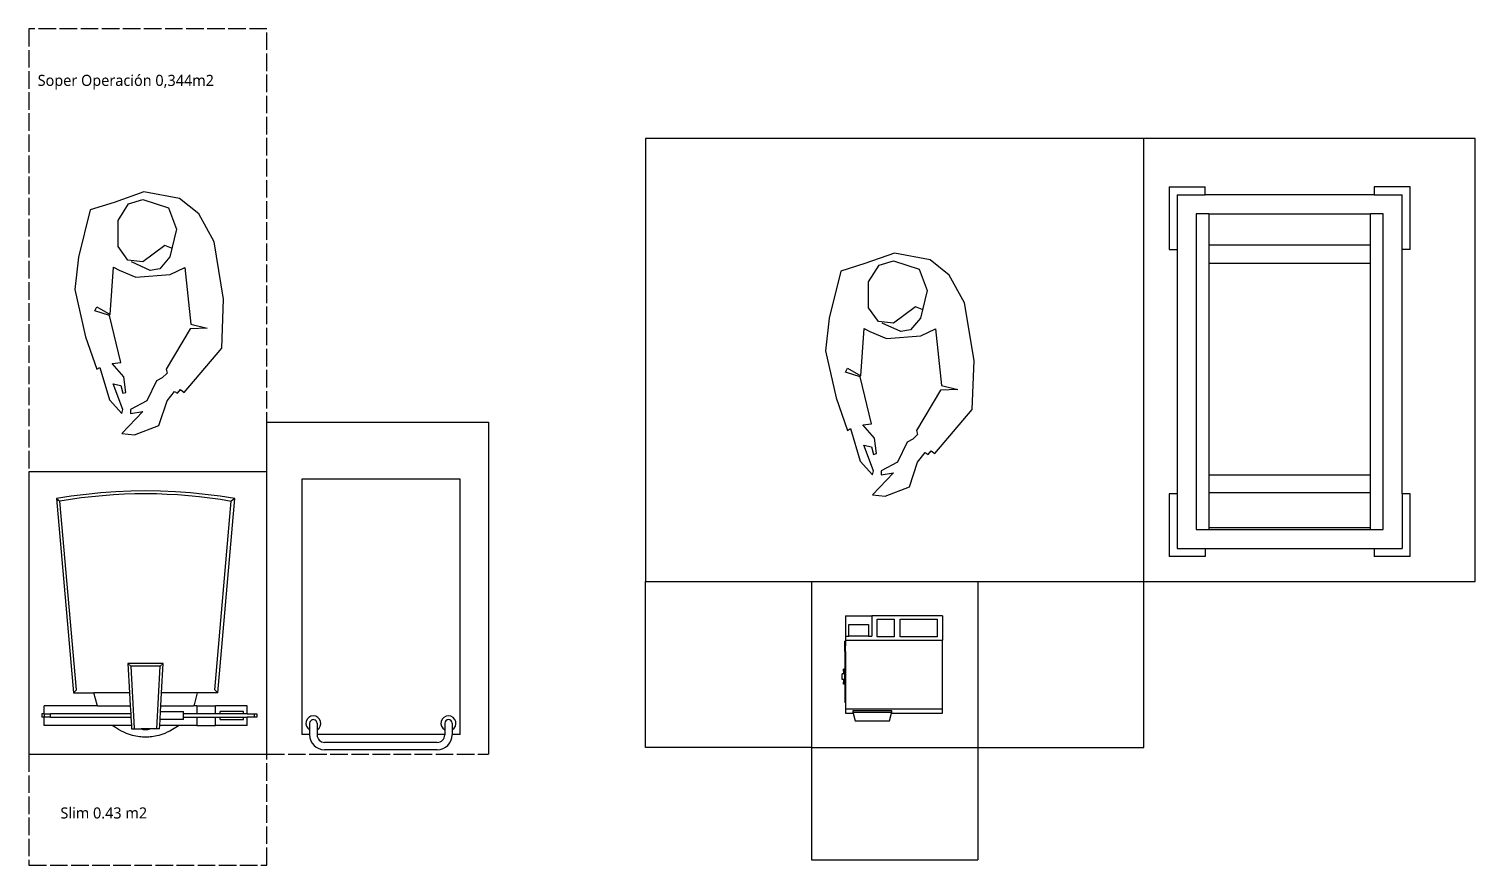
# Model space of a CAD drawing. Header units: millimetres. Extents: x 1816 to 16924, y 4087 to 23051.
# Drawn here: x 12991 to 15604, y 4087 to 5597 of the extents above; entities that cross this region are included whole.
import ezdxf

# ---------------------------------------------------------------- set-up
doc = ezdxf.new("R2010")
doc.units = ezdxf.units.MM
doc.header["$LTSCALE"] = 50
doc.linetypes.add('DASHED2', pattern=[0.762, 0.635, -0.127])
doc.linetypes.add('DASHEDX2', pattern=[3.048, 2.54, -0.508])
doc.layers.add('Edges', color=7, linetype='Continuous')
doc.layers.add('freecads.com', color=7, linetype='Continuous')
doc.styles.add('OpenSans', font='OpenSans-Regular.ttf')

# ---------------------------------------------------------------- blocks, each defined once
blk = doc.blocks.new('weightplans')
at = {"layer": 'Edges'}
for p, q in [((12.23, 11.35), (12.23, 7.52)), ((12.23, 11.35), (17.23, 11.35)), ((17.23, 11.35), (17.23, 7.52)), ((30.58, 11.35), (17.23, 11.35)), ((30.58, 11.35), (30.58, 6.77)), ((12.86, 7.52), (12.86, 9.77)), ((12.86, 9.77), (16.61, 9.77)), ((16.61, 9.77), (16.61, 7.52)), ((18.23, 7.41), (18.23, 10.72)), ((18.23, 10.72), (21.44, 10.72)), ((21.44, 10.72), (21.44, 7.41)), ((22.59, 7.41), (22.59, 10.72)), ((22.59, 10.72), (29.58, 10.72)), ((29.58, 10.72), (29.58, 7.41)), ((12.23, 6.58), (12.11, 6.58)), ((12.11, 6.54), (12.11, 6.58)), ((12.23, 6.54), (12.11, 6.54)), ((12.11, 5.7), (12.11, 6.54)), ((12.23, 5.7), (12.11, 5.7)), ((12.11, 4.67), (12.11, 5.7)), ((12.23, 7.52), (12.23, 6.77)), ((12.23, 7.52), (12.86, 7.52)), ((12.23, 6.77), (30.58, 6.77)), ((12.23, 6.77), (12.23, 6.58)), ((12.23, 6.58), (12.23, 6.54)), ((12.23, 6.54), (12.23, 5.7)), ((12.23, 4.67), (12.23, 5.7)), ((16.61, 7.52), (12.86, 7.52)), ((16.61, 7.52), (17.23, 7.52)), ((21.44, 7.41), (18.23, 7.41)), ((29.58, 7.41), (22.59, 7.41)), ((30.58, -6.19), (30.58, 6.77)), ((12.23, 4.67), (12.11, 4.67)), ((12.11, 4.67), (12.11, 1.31)), ((12.23, 4.67), (12.23, -4.99)), ((11.86, 0.45), (11.61, 0.45)), ((11.61, -0.67), (11.61, 0.45)), ((12.11, 1.31), (11.86, 1.31)), ((11.86, 0.91), (11.86, 1.31)), ((11.86, 0.91), (11.86, 0.45)), ((12.11, 0.91), (11.86, 0.91)), ((12.11, 0.45), (11.86, 0.45)), ((12.11, 0.91), (12.11, 1.31)), ((12.11, 0.91), (12.11, 0.45)), ((12.11, -0.67), (12.11, 0.45)), ((11.86, -0.67), (11.61, -0.67)), ((12.11, -0.67), (11.86, -0.67)), ((11.86, -0.67), (11.86, -1.14)), ((12.11, -1.14), (11.86, -1.14)), ((11.86, -1.54), (11.86, -1.14)), ((12.11, -1.54), (11.86, -1.54)), ((12.11, -0.67), (12.11, -1.14)), ((12.11, -1.54), (12.11, -1.14)), ((12.11, -1.54), (12.11, -4.99)), ((12.23, -4.99), (12.11, -4.99)), ((12.23, -4.99), (12.23, -6.19)), ((12.23, -6.19), (30.58, -6.19)), ((12.23, -6.19), (12.23, -6.99)), ((12.23, -6.99), (13.69, -6.99)), ((13.65, -6.54), (13.65, -6.86)), ((20.99, -6.54), (13.65, -6.54)), ((20.99, -6.86), (13.65, -6.86)), ((13.65, -6.86), (13.69, -6.99)), ((13.69, -6.99), (14.09, -8.46)), ((20.55, -8.46), (20.95, -6.99)), ((20.95, -6.99), (20.99, -6.86)), ((20.95, -6.99), (30.58, -6.99)), ((20.99, -6.86), (20.99, -6.54)), ((30.58, -6.99), (30.58, -6.19)), ((14.09, -8.46), (20.55, -8.46))]:
    blk.add_line(p, q, dxfattribs=at)
blk = doc.blocks.new('Weighing Scale pl')
for p, q in [((492.5, 705.3), (446.3, 176.9)), ((880.7, 705.3), (926.9, 176.9))]:
    blk.add_line(p, q)
blk.add_arc((688.1, 1546.8), 1390.6, 259.9864, 279.887)
at = {"layer": 'Edges'}
for p, q in [((654.9, 815), (645.3, 639)), ((647.2, 815), (646.7, 805.3)), ((647.2, 815), (654.9, 815)), ((654.9, 815), (674.3, 815)), ((674.3, 815), (698.9, 815)), ((718.3, 815), (698.9, 815)), ((718.3, 814.5), (718.3, 815)), ((724.4, 814.9), (718.3, 815)), ((724.4, 814.9), (718.3, 814.5)), ((727.9, 639), (718.3, 814.5)), ((726, 815), (724.4, 814.9)), ((726.5, 805.3), (726, 815)), ((375.1, 773.3), (375.1, 782.3)), ((375.1, 782.3), (382.1, 782.3)), ((382.1, 773.3), (375.1, 773.3)), ((382.1, 773.3), (382.1, 782.3)), ((382.1, 782.3), (402.1, 782.3)), ((402.1, 773.3), (382.1, 773.3)), ((402.1, 805.3), (402.1, 782.3)), ((402.1, 805.3), (490.3, 805.3)), ((412.4, 782.3), (402.1, 782.3)), ((402.1, 773.3), (402.1, 750.3)), ((402.1, 773.3), (412.4, 773.3)), ((412.4, 789), (412.4, 782.3)), ((477.6, 789), (412.4, 789)), ((477.6, 782.3), (412.4, 782.3)), ((412.4, 773.3), (412.4, 766.6)), ((412.4, 773.3), (477.6, 773.3)), ((477.6, 789), (477.6, 782.3)), ((490.3, 782.3), (477.6, 782.3)), ((477.6, 773.3), (477.6, 766.6)), ((477.6, 773.3), (490.3, 773.3)), ((490.3, 805.3), (490.3, 782.3)), ((542.7, 805.3), (490.3, 805.3)), ((542.7, 782.3), (490.3, 782.3)), ((490.3, 773.3), (490.3, 750.3)), ((490.3, 773.3), (542.7, 773.3)), ((542.7, 782.3), (542.7, 805.3)), ((542.7, 805.3), (592.4, 805.3)), ((580.6, 782.3), (542.7, 782.3)), ((542.7, 750.3), (542.7, 773.3)), ((542.7, 773.3), (580.6, 773.3)), ((580.6, 789), (580.6, 782.3)), ((580.6, 789), (645.8, 789)), ((580.6, 782.3), (580.6, 773.3)), ((580.6, 773.3), (580.6, 766.6)), ((592.4, 805.3), (646.7, 805.3)), ((645.8, 789), (644.5, 766.6)), ((646.7, 805.3), (645.8, 789)), ((727.8, 782.3), (726.5, 805.3)), ((726.5, 805.3), (780.7, 805.3)), ((953, 782.3), (727.8, 782.3)), ((728.2, 773.3), (727.8, 782.3)), ((728.2, 773.3), (953, 773.3)), ((729.5, 750.3), (728.2, 773.3)), ((780.7, 805.3), (971, 805.3)), ((953, 782.3), (953, 773.3)), ((953, 782.3), (971, 782.3)), ((971, 773.3), (953, 773.3)), ((971, 805.3), (971, 782.3)), ((971, 773.3), (971, 782.3)), ((971, 782.3), (978, 782.3)), ((971, 773.3), (971, 750.3)), ((971, 773.3), (978, 773.3)), ((978, 773.3), (978, 782.3)), ((402.1, 750.3), (490.3, 750.3)), ((412.4, 766.6), (477.6, 766.6)), ((542.7, 750.3), (490.3, 750.3)), ((541.6, 714.3), (550.6, 747.9)), ((542.7, 750.3), (551.9, 750.3)), ((550.6, 747.9), (551.9, 750.3)), ((643.7, 750.3), (551.9, 750.3)), ((644.5, 766.6), (580.6, 766.6)), ((643.7, 750.3), (641.7, 714.3)), ((644.5, 766.6), (643.7, 750.3)), ((731.5, 714.3), (729.5, 750.3)), ((821.2, 750.3), (729.5, 750.3)), ((821.2, 750.3), (822.6, 747.9)), ((821.2, 750.3), (971, 750.3)), ((822.6, 747.9), (831.6, 714.3)), ((484.3, 714.3), (436.6, 169.3)), ((484.3, 714.3), (541.6, 714.3)), ((492.5, 705.3), (484.3, 714.3)), ((541.6, 714.3), (641.7, 714.3)), ((641.7, 714.3), (637.2, 631.4)), ((731.5, 714.3), (831.6, 714.3)), ((736, 631.4), (731.5, 714.3)), ((888.9, 714.3), (831.6, 714.3)), ((888.9, 714.3), (880.7, 705.3)), ((936.6, 169.3), (888.9, 714.3)), ((645.3, 639), (637.2, 631.4)), ((637.2, 631.4), (736, 631.4)), ((645.3, 639), (727.9, 639)), ((736, 631.4), (727.9, 639)), ((436.6, 169.3), (446.3, 176.9)), ((436.6, 169.3), (477.9, 162.9)), ((477.9, 162.9), (519.5, 157.6)), ((853.7, 157.6), (895.2, 162.9)), ((895.2, 162.9), (936.6, 169.3)), ((936.6, 169.3), (926.9, 176.9)), ((519.5, 157.6), (561.1, 153.5)), ((561.1, 153.5), (602.9, 150.5)), ((602.9, 150.5), (644.7, 148.8)), ((644.7, 148.8), (686.6, 148.2)), ((686.6, 148.2), (728.4, 148.8)), ((728.4, 148.8), (770.3, 150.5)), ((770.3, 150.5), (812, 153.5)), ((812, 153.5), (853.7, 157.6))]:
    blk.add_line(p, q, dxfattribs=at)
for points in [[(592.4, 805.3), (602.1, 811.6), (610.8, 816.9), (618.8, 821.2), (626, 824.8), (632.6, 827.7), (638.7, 830), (644.3, 831.8), (649.7, 833.4), (654.8, 834.7), (659.7, 835.7), (664.4, 836.6), (669, 837.3), (673.5, 837.8), (677.9, 838.2), (682.3, 838.4), (686.6, 838.5), (690.9, 838.4), (695.2, 838.2), (699.6, 837.8), (704.1, 837.3), (708.7, 836.6), (713.5, 835.7), (718.4, 834.7), (723.5, 833.4), (728.8, 831.8), (734.5, 830), (740.6, 827.7), (747.2, 824.8), (754.4, 821.2), (762.3, 816.9), (771.1, 811.6), (780.7, 805.3)], [(698.9, 815), (697.6, 815.4), (696.2, 815.8), (694.8, 816.1), (693.2, 816.4), (691.6, 816.6), (690, 816.8), (688.3, 816.9), (686.6, 816.9), (684.9, 816.9), (683.2, 816.8), (681.6, 816.6), (679.9, 816.4), (678.4, 816.1), (676.9, 815.8), (675.6, 815.4), (674.3, 815)]]:
    blk.add_lwpolyline(points, dxfattribs=at)
blk = doc.blocks.new('Bakery Trolley pl')
at = {"layer": 'Edges'}
for p, q in [((0.1804, 0.6253), (0.2371, 0.6253)), ((0.1804, 0.6253), (0.1804, 0.526)), ((0.2371, 0.6127), (0.2371, 0.6253)), ((0.5048, 0.6127), (0.5048, 0.6253)), ((0.5048, 0.6253), (0.5615, 0.6253)), ((0.5615, 0.526), (0.5615, 0.6253)), ((0.2371, 0.6127), (0.1929, 0.6127)), ((0.1929, 0.526), (0.1929, 0.6127)), ((0.5048, 0.6127), (0.2371, 0.6127)), ((0.5489, 0.6127), (0.5048, 0.6127)), ((0.5489, 0.526), (0.5489, 0.6127)), ((0.2229, 0.5827), (0.2229, 0.0827)), ((0.2429, 0.5827), (0.2229, 0.5827)), ((0.2429, 0.5827), (0.2429, 0.5798)), ((0.4989, 0.5827), (0.2429, 0.5827)), ((0.2429, 0.5798), (0.4989, 0.5798)), ((0.2429, 0.5798), (0.2429, 0.5245)), ((0.5189, 0.5827), (0.4989, 0.5827)), ((0.4989, 0.5798), (0.4989, 0.5827)), ((0.4989, 0.5245), (0.4989, 0.5798)), ((0.5189, 0.0827), (0.5189, 0.5827)), ((0.1804, 0.526), (0.1929, 0.526)), ((0.1929, 0.526), (0.1929, 0.1394)), ((0.2429, 0.5245), (0.4989, 0.5245)), ((0.2429, 0.5245), (0.2429, 0.4967)), ((0.4989, 0.4967), (0.4989, 0.5245)), ((0.5489, 0.526), (0.5615, 0.526)), ((0.5489, 0.1394), (0.5489, 0.526)), ((0.2429, 0.4967), (0.4989, 0.4967)), ((0.2429, 0.4967), (0.2429, 0.1615)), ((0.4989, 0.1615), (0.4989, 0.4967)), ((0.2429, 0.1615), (0.4989, 0.1615)), ((0.2429, 0.1615), (0.2429, 0.1325)), ((0.4989, 0.1325), (0.4989, 0.1615)), ((0.1804, 0.1394), (0.1929, 0.1394)), ((0.1804, 0.1394), (0.1804, 0.0402)), ((0.1929, 0.1394), (0.1929, 0.0527)), ((0.5615, 0.1394), (0.5489, 0.1394)), ((0.5489, 0.0527), (0.5489, 0.1394)), ((0.5615, 0.0402), (0.5615, 0.1394)), ((0.2429, 0.1325), (0.4989, 0.1325)), ((0.2429, 0.1325), (0.2429, 0.0827)), ((0.4989, 0.0827), (0.4989, 0.1325)), ((0.2229, 0.0827), (0.2429, 0.0827)), ((0.4989, 0.0827), (0.2429, 0.0827)), ((0.4989, 0.0827), (0.5189, 0.0827)), ((0.2371, 0.0527), (0.1929, 0.0527)), ((0.2371, 0.0402), (0.2371, 0.0527)), ((0.2371, 0.0527), (0.5048, 0.0527)), ((0.5048, 0.0527), (0.5048, 0.0402)), ((0.5489, 0.0527), (0.5048, 0.0527)), ((0.1804, 0.0402), (0.2371, 0.0402)), ((0.5615, 0.0402), (0.5048, 0.0402))]:
    blk.add_line(p, q, dxfattribs=at)

msp = doc.modelspace()

# ---------------------------------------------------------------- linework, layer by layer
at = {"color": 3, "linetype": 'DASHED2'}
for p, q in [((13421.5, 5597.1), (12991.5, 5597.1)), ((12991.5, 5597.1), (12991.5, 4797.1)), ((13421.5, 4797.1), (13421.5, 5597.1)), ((12991.5, 4287.1), (12991.5, 4087.1)), ((13421.5, 4087.1), (13421.5, 4287.1)), ((13421.5, 4287.1), (13821.5, 4287.1)), ((12991.5, 4087.1), (13421.5, 4087.1))]:
    msp.add_line(p, q, dxfattribs=at)
at = {"color": 3}
for p, q in [((15005.3, 5399.4), (14105.3, 5399.4)), ((14105.3, 5399.4), (14105.3, 4599.4)), ((15005.3, 4599.4), (15005.3, 5399.4)), ((15603.7, 5399.4), (15005.3, 5399.4)), ((15603.7, 4599.4), (15603.7, 5399.4)), ((13421.5, 4287.1), (13421.5, 4887.1)), ((13421.5, 4887.1), (13821.5, 4887.1)), ((13821.5, 4887.1), (13821.5, 4287.1)), ((15005.3, 4599.4), (15603.7, 4599.4)), ((14405.3, 4299.4), (14405.3, 4096.6)), ((14705.3, 4299.4), (14705.3, 4096.6)), ((14405.3, 4096.6), (14705.3, 4096.6))]:
    msp.add_line(p, q, dxfattribs=at)
for p, q in [((13421.5, 4797.1), (12991.5, 4797.1)), ((12991.5, 4797.1), (12991.5, 4287.1)), ((13421.5, 4287.1), (13421.5, 4797.1)), ((14105.3, 4299.4), (14105.3, 4599.4)), ((14105.3, 4599.4), (15005.3, 4599.4)), ((14405.3, 4599.4), (14405.3, 4299.4)), ((14705.3, 4599.4), (14705.3, 4299.4)), ((15005.3, 4299.4), (15005.3, 4599.4)), ((12991.5, 4287.1), (13421.5, 4287.1)), ((13421.5, 4287.1), (13421.5, 4287.1)), ((14405.3, 4299.4), (14105.3, 4299.4)), ((14405.3, 4299.4), (14655.3, 4299.4)), ((14655.3, 4299.4), (14705.3, 4299.4)), ((14705.3, 4299.4), (15005.3, 4299.4))]:
    msp.add_line(p, q)
at = {"layer": 'freecads.com'}
for p, q in [((13199.2, 5303), (13145.5, 5283.9)), ((13263.4, 5290.9), (13199.2, 5303)), ((13145.5, 5283.9), (13102.1, 5270.1)), ((13152.4, 5251), (13171.4, 5281.3)), ((13171.4, 5281.3), (13197.5, 5289.1)), ((13197.5, 5289.1), (13243.6, 5273.9)), ((13298.1, 5263.2), (13263.4, 5290.9)), ((13102.1, 5270.1), (13081.3, 5185.2)), ((13152.4, 5204.2), (13152.4, 5251)), ((13243.6, 5273.9), (13258.3, 5235.6)), ((13325.8, 5212.9), (13298.1, 5263.2)), ((13258.3, 5235.6), (13245.8, 5185.4)), ((13170.1, 5179.5), (13152.4, 5204.2)), ((13237.1, 5206), (13197.5, 5176.5)), ((13249.3, 5200.9), (13237.1, 5206)), ((13343.2, 5108.9), (13325.8, 5212.9)), ((13081.3, 5185.2), (13074.4, 5126.3)), ((13197.5, 5176.5), (13170.1, 5179.5)), ((13210.5, 5161.1), (13176.6, 5176.6)), ((13245.8, 5185.4), (13228.2, 5164.1)), ((14501.4, 5173.2), (14458, 5159.4)), ((14555.1, 5192.3), (14501.4, 5173.2)), ((14527.3, 5170.6), (14553.4, 5178.4)), ((14553.4, 5178.4), (14599.5, 5163.2)), ((14619.3, 5180.2), (14555.1, 5192.3)), ((14654, 5152.4), (14619.3, 5180.2)), ((13138.5, 5081.2), (13144.2, 5167)), ((13144.2, 5167), (13154.4, 5161.6)), ((13154.4, 5161.6), (13184.7, 5148.6)), ((13184.7, 5148.6), (13246.4, 5153.4)), ((13228.2, 5164.1), (13210.5, 5161.1)), ((13246.4, 5153.4), (13273.1, 5166.3)), ((13273.1, 5166.3), (13284.2, 5063.9)), ((14458, 5159.4), (14437.2, 5074.5)), ((14508.3, 5140.3), (14527.3, 5170.6)), ((14599.5, 5163.2), (14614.2, 5124.9)), ((14681.7, 5102.2), (14654, 5152.4)), ((13074.4, 5126.3), (13093.5, 5041.3)), ((14508.3, 5093.5), (14508.3, 5140.3)), ((14614.2, 5124.9), (14601.7, 5074.7)), ((13110.8, 5088.1), (13114.3, 5095.1)), ((13114.3, 5095.1), (13138.5, 5081.2)), ((13339.7, 5020.5), (13343.2, 5108.9)), ((14593, 5095.3), (14553.4, 5065.8)), ((14605.2, 5090.2), (14593, 5095.3)), ((14699.1, 4998.2), (14681.7, 5102.2)), ((13136.8, 5079.5), (13110.8, 5088.1)), ((13157.6, 4994.6), (13136.8, 5079.5)), ((14437.2, 5074.5), (14430.3, 5015.6)), ((14526, 5068.8), (14508.3, 5093.5)), ((14553.4, 5065.8), (14526, 5068.8)), ((14601.7, 5074.7), (14584.1, 5053.4)), ((13282.5, 5055.2), (13239.1, 4982.4)), ((13313.7, 5056.9), (13282.5, 5055.2)), ((13284.2, 5063.9), (13313.7, 5056.9)), ((14494.4, 4970.5), (14500.1, 5056.3)), ((14500.1, 5056.3), (14510.3, 5050.9)), ((14510.3, 5050.9), (14540.6, 5037.9)), ((14566.4, 5050.4), (14532.5, 5065.9)), ((14540.6, 5037.9), (14602.3, 5042.7)), ((14584.1, 5053.4), (14566.4, 5050.4)), ((14602.3, 5042.7), (14629, 5055.6)), ((14629, 5055.6), (14640.1, 4953.2)), ((13093.5, 5041.3), (13114.3, 4982.4)), ((13272.1, 4940.8), (13339.7, 5020.5)), ((14430.3, 5015.6), (14449.4, 4930.6)), ((13142, 4992.8), (13157.6, 4994.6)), ((13162.8, 4968.6), (13142, 4992.8)), ((14695.6, 4909.8), (14699.1, 4998.2)), ((13114.3, 4982.4), (13119.5, 4985.9)), ((13119.5, 4985.9), (13136.8, 4927)), ((13166.3, 4940.8), (13162.8, 4968.6)), ((13232.2, 4966.8), (13221.8, 4961.6)), ((13240.9, 4975.5), (13232.2, 4966.8)), ((13239.1, 4982.4), (13240.9, 4975.5)), ((14466.7, 4977.4), (14470.2, 4984.4)), ((14492.7, 4968.8), (14466.7, 4977.4)), ((14470.2, 4984.4), (14494.4, 4970.5)), ((14513.5, 4883.9), (14492.7, 4968.8)), ((13161.1, 4909.6), (13143.7, 4956.4)), ((13143.7, 4956.4), (13157.6, 4953)), ((13157.6, 4953), (13161.1, 4939.1)), ((13161.1, 4939.1), (13166.3, 4940.8)), ((13221.8, 4961.6), (13204.4, 4925.2)), ((13240.9, 4925.2), (13254.7, 4942.6)), ((13254.7, 4942.6), (13259.9, 4939.1)), ((13259.9, 4939.1), (13265.1, 4946)), ((13265.1, 4946), (13272.1, 4940.8)), ((14638.4, 4944.5), (14595, 4871.7)), ((14669.6, 4946.2), (14638.4, 4944.5)), ((14640.1, 4953.2), (14669.6, 4946.2)), ((13136.8, 4927), (13159.4, 4902.7)), ((13204.4, 4925.2), (13175, 4909.6)), ((13226.1, 4880.7), (13240.9, 4925.2)), ((14449.4, 4930.6), (14470.2, 4871.7)), ((13197.5, 4906.2), (13159.3, 4866.3)), ((13159.4, 4902.7), (13161.1, 4909.6)), ((13175, 4909.6), (13175, 4902.7)), ((13175, 4902.7), (13197.5, 4906.2)), ((14628, 4830.1), (14695.6, 4909.8)), ((13159.3, 4866.3), (13182.4, 4863.9)), ((13182.4, 4863.9), (13226.1, 4880.7)), ((14470.2, 4871.7), (14475.4, 4875.2)), ((14475.4, 4875.2), (14492.7, 4816.3)), ((14497.9, 4882.1), (14513.5, 4883.9)), ((14518.7, 4857.9), (14497.9, 4882.1)), ((14596.8, 4864.8), (14588.1, 4856.1)), ((14595, 4871.7), (14596.8, 4864.8)), ((14517, 4798.9), (14499.6, 4845.7)), ((14499.6, 4845.7), (14513.5, 4842.3)), ((14513.5, 4842.3), (14517, 4828.4)), ((14522.2, 4830.1), (14518.7, 4857.9)), ((14577.7, 4850.9), (14560.3, 4814.5)), ((14588.1, 4856.1), (14577.7, 4850.9)), ((14615.8, 4828.4), (14621, 4835.3)), ((14621, 4835.3), (14628, 4830.1)), ((14492.7, 4816.3), (14515.3, 4792)), ((14517, 4828.4), (14522.2, 4830.1)), ((14560.3, 4814.5), (14530.9, 4798.9)), ((14582, 4770), (14596.8, 4814.5)), ((14596.8, 4814.5), (14610.6, 4831.9)), ((14610.6, 4831.9), (14615.8, 4828.4)), ((13770.3, 4783.9), (13484.3, 4783.9)), ((13484.3, 4783.9), (13484.3, 4322.9)), ((13770.3, 4322.9), (13770.3, 4783.9)), ((14553.4, 4795.5), (14515.2, 4755.6)), ((14515.3, 4792), (14517, 4798.9)), ((14530.9, 4798.9), (14530.9, 4792)), ((14530.9, 4792), (14553.4, 4795.5)), ((14515.2, 4755.6), (14538.3, 4753.2)), ((14538.3, 4753.2), (14582, 4770)), ((13498.5, 4343.1), (13498.5, 4322.1)), ((13512, 4343.1), (13512, 4322.1)), ((13742.6, 4343.1), (13742.6, 4322.1)), ((13756.1, 4343.1), (13756.1, 4322.1)), ((13770.3, 4322.9), (13770.3, 4343.1)), ((13498.5, 4322.9), (13484.3, 4322.9)), ((13742.6, 4322.9), (13512, 4322.9)), ((13770.3, 4322.9), (13756.1, 4322.9)), ((13770.3, 4322.9), (13756.1, 4322.9)), ((13770.3, 4322.9), (13763.6, 4322.9)), ((13770.3, 4322.9), (13770.3, 4329.7)), ((13729.1, 4308.6), (13525.5, 4308.6)), ((13729.1, 4295.2), (13525.5, 4295.2))]:
    msp.add_line(p, q, dxfattribs=at)
for centre, radius, start, end in [((13505.3, 4343.1), 13.5, 300, 240), ((13505.3, 4343.1), 6.73, 90, 180), ((13505.3, 4343.1), 6.73, 359.9999, 180), ((13749.3, 4343.1), 13.5, 300, 240), ((13749.3, 4343.1), 6.73, 0, 180), ((13525.5, 4322.1), 26.9, 180, 270), ((13525.5, 4322.1), 13.5, 180, 270), ((13729.1, 4322.1), 13.5, 270, 0), ((13729.1, 4322.1), 26.9, 270, 0)]:
    msp.add_arc(centre, radius, start, end, dxfattribs=at)

# ---------------------------------------------------------------- block references
for name, p, xscale, yscale, zscale, rotation in [('Bakery Trolley pl', (15692.1, 5357.8), 1141.039974711085, 1141.039974711085, 1141.039974711085, 180), ('Weighing Scale pl', (13644.5, 4858.1), 0.6441524776809083, 0.6441524776809083, 0.6441524776809083, 179.9999999999999)]:
    msp.add_blockref(name, p, dxfattribs=dict(xscale=xscale, yscale=yscale, zscale=zscale, rotation=rotation))
at = {"xscale": 9.56083973900487, "yscale": 9.56083973900487, "zscale": 9.56083973900487}
msp.add_blockref('weightplans', (14349.3, 4428.4), dxfattribs=at)

# ---------------------------------------------------------------- texts
at = {"color": 3, "linetype": 'DASHEDX2', "insert": (13007.3, 5514.2), "char_height": 20, "attachment_point": 1, "style": 'OpenSans'}
msp.add_mtext_dynamic_manual_height_columns('Soper Operación 0,344m2', width=430, gutter_width=12.5, heights=[0], dxfattribs=at)
at = {"color": 3, "linetype": 'DASHED2', "insert": (13048.4, 4191.2), "char_height": 20, "attachment_point": 1, "style": 'OpenSans'}
msp.add_mtext_dynamic_manual_height_columns('Slim 0.43 m2', width=430, gutter_width=12.5, heights=[0], dxfattribs=at)

doc.saveas('drawing.dxf')
